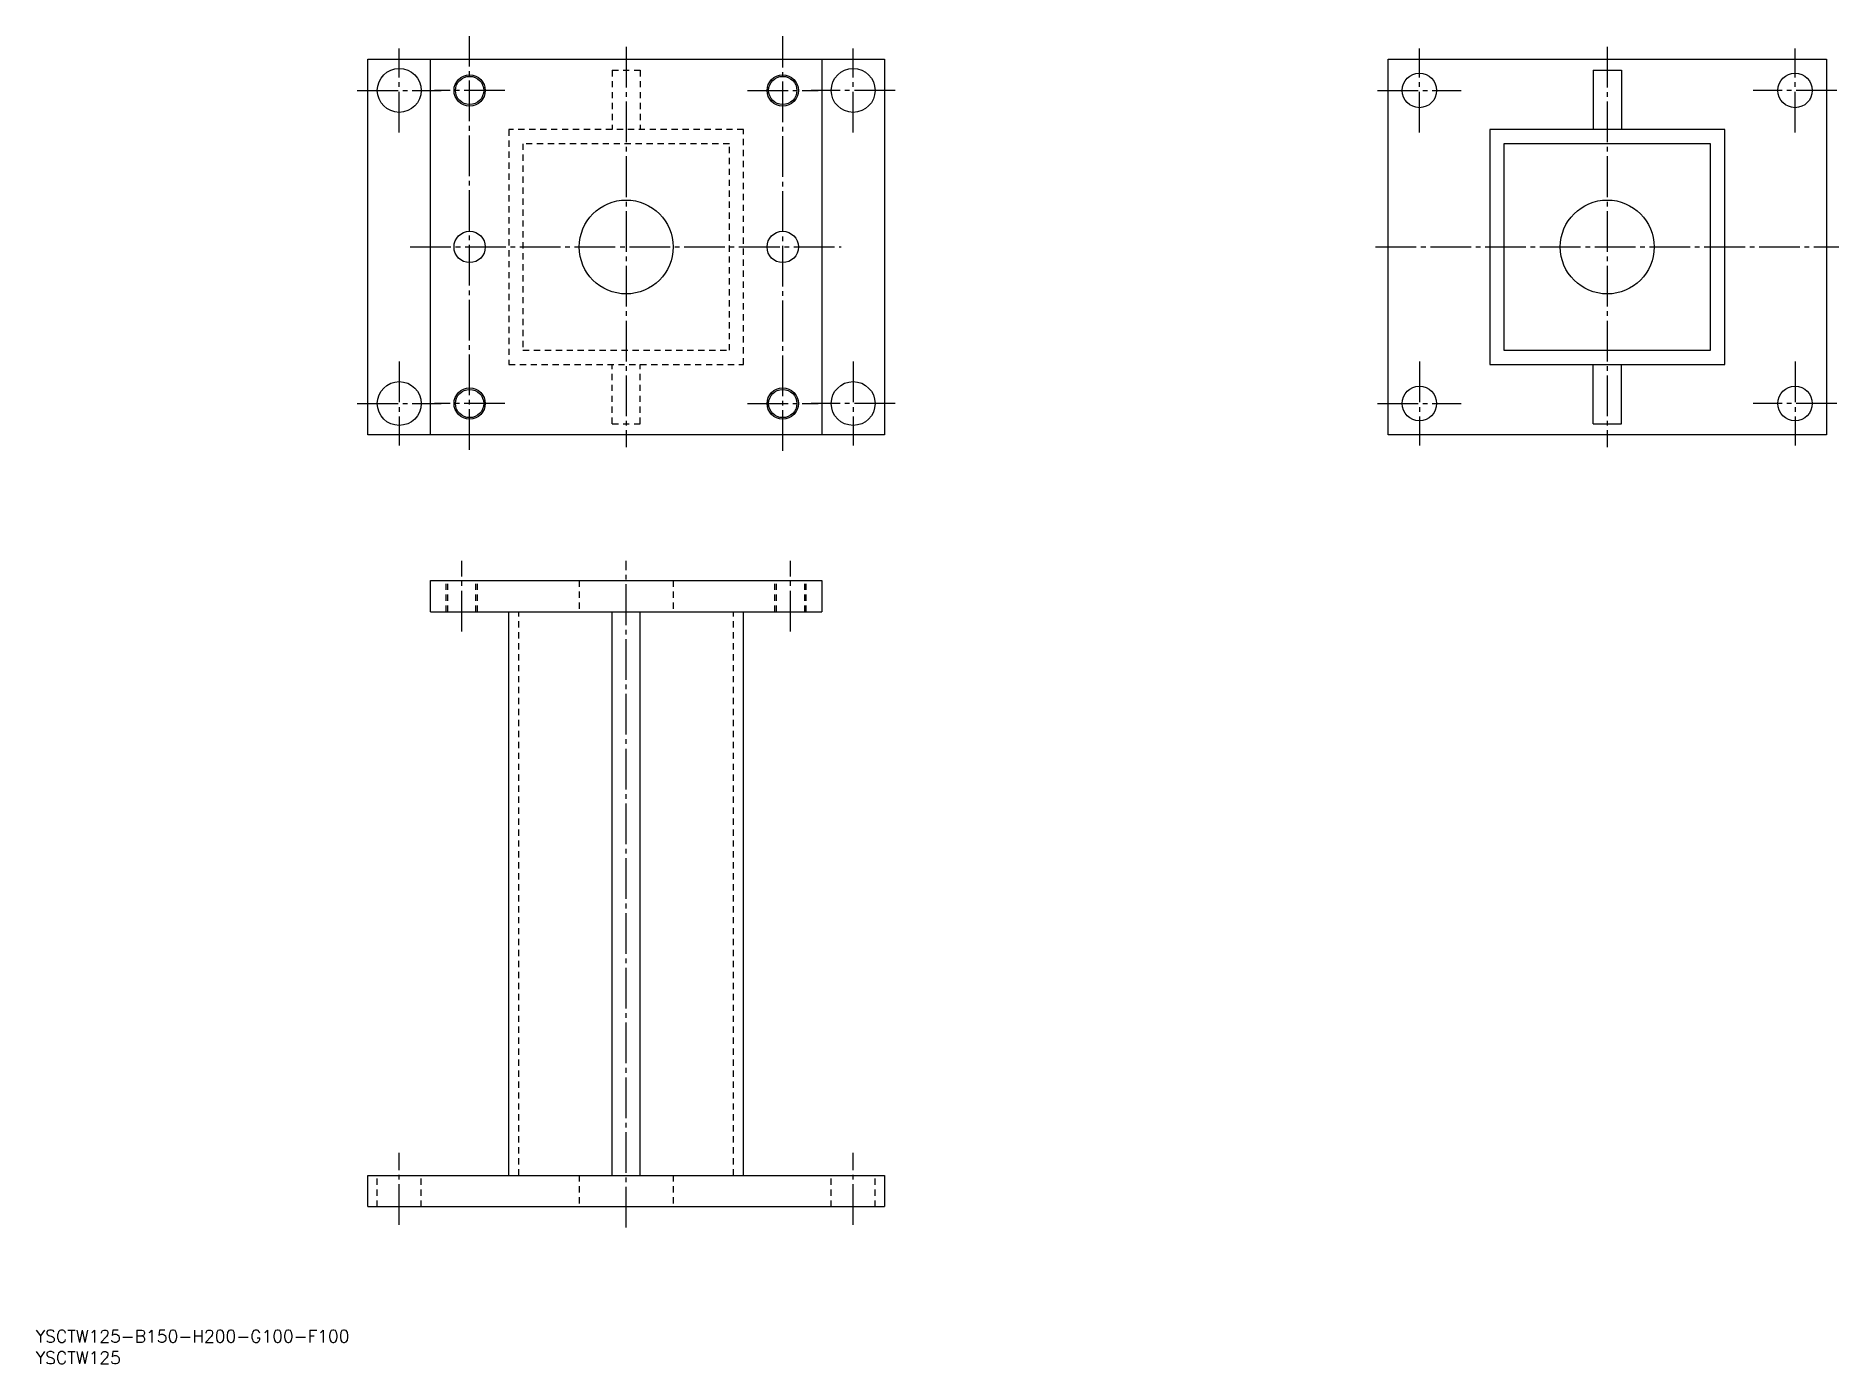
# Model space of a CAD drawing. Extents: x -60 to 515, y 105 to 529.
import ezdxf

# ---------------------------------------------------------------- set-up
doc = ezdxf.new("R2010")
doc.units = 0
doc.linetypes.add('CENTER', pattern=[17.5, 13, -1.5, 1.5, -1.5])
doc.linetypes.add('DASHED', pattern=[3.5, 2, -1.5])
doc.layers.get('0').update_dxf_attribs({"linetype": 'CONTINUOUS'})
doc.layers.add('CENTER', color=1, linetype='CENTER')
doc.styles.get("Standard").update_dxf_attribs({"font": 'txt.shx', "bigfont": '@extfont2.shx'})

msp = doc.modelspace()

# ---------------------------------------------------------------- linework, layer by layer
at = {"color": 7, "linetype": 'CONTINUOUS'}
for p, q in [((45.5, 521.6), (210.5, 521.6)), ((45.5, 401.6), (45.5, 521.6)), ((65.5, 401.6), (65.5, 521.6)), ((190.5, 521.6), (190.5, 401.6)), ((210.5, 521.6), (210.5, 401.6)), ((371.37, 401.6), (371.37, 521.6)), ((371.37, 521.6), (511.37, 521.6)), ((511.37, 521.6), (511.37, 401.6)), ((436.87, 518.1), (436.87, 499.1)), ((436.87, 518.1), (445.87, 518.1)), ((445.87, 518.1), (445.87, 499.1)), ((68, 461.6), (68, 461.6)), ((436.87, 405.1), (436.87, 424.1)), ((445.87, 405.1), (445.87, 424.1)), ((436.87, 405.1), (445.87, 405.1)), ((210.5, 401.6), (45.5, 401.6)), ((511.37, 401.6), (371.37, 401.6)), ((65.5, 345.05), (65.5, 355.05)), ((65.5, 355.05), (190.5, 355.05)), ((190.5, 355.05), (190.5, 345.05)), ((65.5, 345.05), (190.5, 345.05)), ((45.5, 155.05), (45.5, 165.05)), ((45.5, 165.05), (210.5, 165.05)), ((210.5, 165.05), (210.5, 155.05)), ((45.5, 155.05), (210.5, 155.05))]:
    msp.add_line(p, q, dxfattribs=at)
at = {"color": 3, "linetype": 'DASHED'}
for p, q in [((123.5, 518.1), (123.5, 499.1)), ((123.5, 518.1), (132.5, 518.1)), ((132.5, 518.1), (132.5, 499.1)), ((123.5, 405.1), (123.5, 424.1)), ((132.5, 405.1), (132.5, 424.1)), ((123.5, 405.1), (132.5, 405.1)), ((70.5, 345.05), (70.5, 355.05)), ((70.99, 345.05), (70.99, 355.05)), ((80.01, 345.05), (80.01, 355.05)), ((80.5, 345.05), (80.5, 355.05)), ((113, 355.05), (113, 345.05)), ((143, 355.05), (143, 345.05)), ((175.5, 345.05), (175.5, 355.05)), ((175.99, 345.05), (175.99, 355.05)), ((185.01, 345.05), (185.01, 355.05)), ((185.5, 345.05), (185.5, 355.05)), ((93.7, 165.05), (93.7, 345.05)), ((162.3, 165.05), (162.3, 345.05)), ((48.5, 155.05), (48.5, 165.05)), ((62.5, 155.05), (62.5, 165.05)), ((113, 165.05), (113, 155.05)), ((143, 165.05), (143, 155.05)), ((193.5, 155.05), (193.5, 165.05)), ((207.5, 155.05), (207.5, 165.05))]:
    msp.add_line(p, q, dxfattribs=at)
at = {"color": 7}
for p, q in [((90.5, 165.05), (90.5, 345.05)), ((123.5, 165.05), (123.5, 345.05)), ((132.5, 165.05), (132.5, 345.05)), ((165.5, 165.05), (165.5, 345.05))]:
    msp.add_line(p, q, dxfattribs=at)
at = {"color": 3, "linetype": 'DASHED'}
for points in [[(90.5, 424.1), (165.5, 424.1), (165.5, 499.1), (90.5, 499.1)], [(95, 428.6), (161, 428.6), (161, 494.6), (95, 494.6)]]:
    msp.add_lwpolyline(points, close=True, dxfattribs=at)
at = {"color": 7, "linetype": 'CONTINUOUS'}
for points in [[(403.87, 424.1), (478.87, 424.1), (478.87, 499.1), (403.87, 499.1)], [(408.37, 428.6), (474.37, 428.6), (474.37, 494.6), (408.37, 494.6)]]:
    msp.add_lwpolyline(points, close=True, dxfattribs=at)
for centre, radius in [((55.5, 511.6), 7), ((200.5, 511.6), 7), ((78, 511.6), 4.51), ((178, 511.6), 4.51), ((381.37, 511.6), 5.5), ((501.37, 511.6), 5.5), ((128, 461.6), 15), ((441.37, 461.6), 15), ((55.5, 411.6), 7), ((78, 411.6), 4.51), ((178, 411.6), 4.51), ((200.5, 411.6), 7), ((381.37, 411.6), 5.5), ((501.37, 411.6), 5.5)]:
    msp.add_circle(centre, radius, dxfattribs=at)
at = {"color": 3, "linetype": 'CONTINUOUS'}
for centre in [(78, 511.6), (178, 511.6), (78, 461.6), (178, 461.6), (78, 411.6), (178, 411.6)]:
    msp.add_circle(centre, 5, dxfattribs=at)
at = {"layer": 'CENTER', "color": 1, "linetype": 'CENTER'}
for p, q in [((55.5, 498.21), (55.5, 524.98)), ((78, 396.75), (78, 528.98)), ((128, 525.56), (128, 397.63)), ((178, 396.46), (178, 528.98)), ((200.5, 498.21), (200.5, 524.98)), ((381.37, 498.21), (381.37, 524.98)), ((441.37, 525.56), (441.37, 397.63)), ((501.37, 498.21), (501.37, 524.98)), ((42.12, 511.6), (68.88, 511.6)), ((89.28, 511.6), (66.72, 511.6)), ((166.72, 511.6), (189.28, 511.6)), ((213.88, 511.6), (187.12, 511.6)), ((367.99, 511.6), (394.75, 511.6)), ((514.75, 511.6), (487.99, 511.6)), ((59.03, 461.6), (196.65, 461.6)), ((367.37, 461.6), (515.37, 461.6)), ((55.5, 424.98), (55.5, 398.21)), ((200.5, 424.98), (200.5, 398.21)), ((381.37, 424.98), (381.37, 398.21)), ((501.37, 424.98), (501.37, 398.21)), ((42.12, 411.6), (68.88, 411.6)), ((89.28, 411.6), (66.72, 411.6)), ((166.72, 411.6), (189.28, 411.6)), ((166.72, 411.6), (189.28, 411.6)), ((213.88, 411.6), (187.12, 411.6)), ((367.99, 411.6), (394.75, 411.6)), ((514.75, 411.6), (487.99, 411.6)), ((75.5, 338.81), (75.5, 361.3)), ((128, 148.34), (128, 361.3)), ((180.5, 338.81), (180.5, 361.3)), ((55.5, 149.24), (55.5, 172.19)), ((200.5, 149.24), (200.5, 172.19))]:
    msp.add_line(p, q, dxfattribs=at)

# ---------------------------------------------------------------- texts
at = {"color": 7, "linetype": 'CONTINUOUS'}
for s, p in [('YSCTW125-B150-H200-G100-F100', (-60.67, 111.64)), ('YSCTW125', (-60.67, 104.8))]:
    msp.add_text(s, height=4, dxfattribs=at).set_placement(p)

doc.saveas('drawing.dxf')
